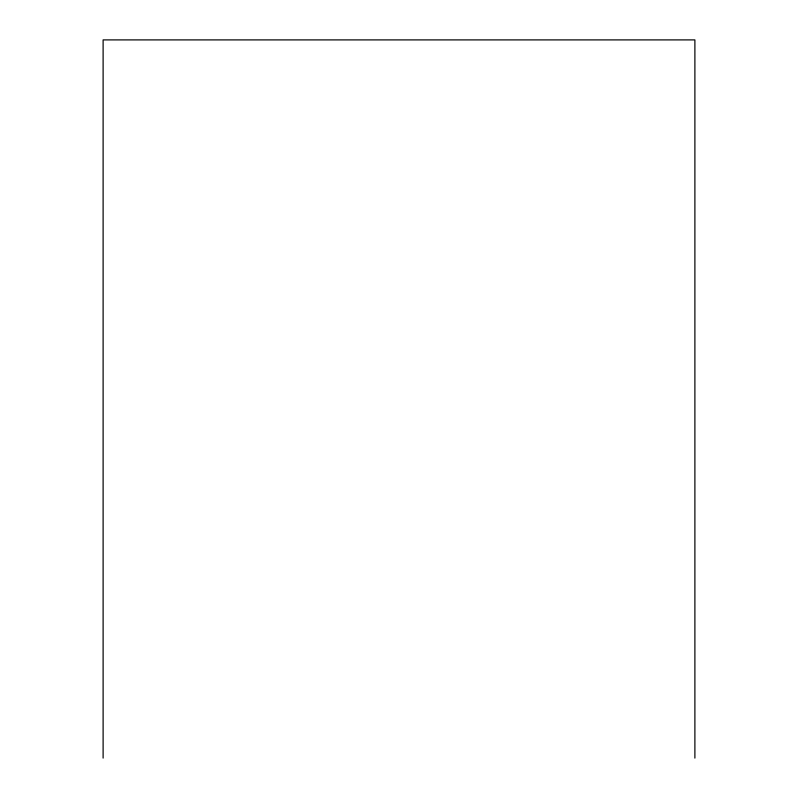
<?xml version="1.0" encoding="UTF-8"?>
<svg xmlns="http://www.w3.org/2000/svg" width="798" height="798" viewBox="0 0 798 798"><rect width="100%" height="100%" fill="white"/><g stroke="black" fill="none" stroke-linecap="round" stroke-linejoin="round"><path stroke-width="1.2" d="M694.888 758.1L694.888 39.9L103.112 39.9L103.112 758.1"/></g></svg>
